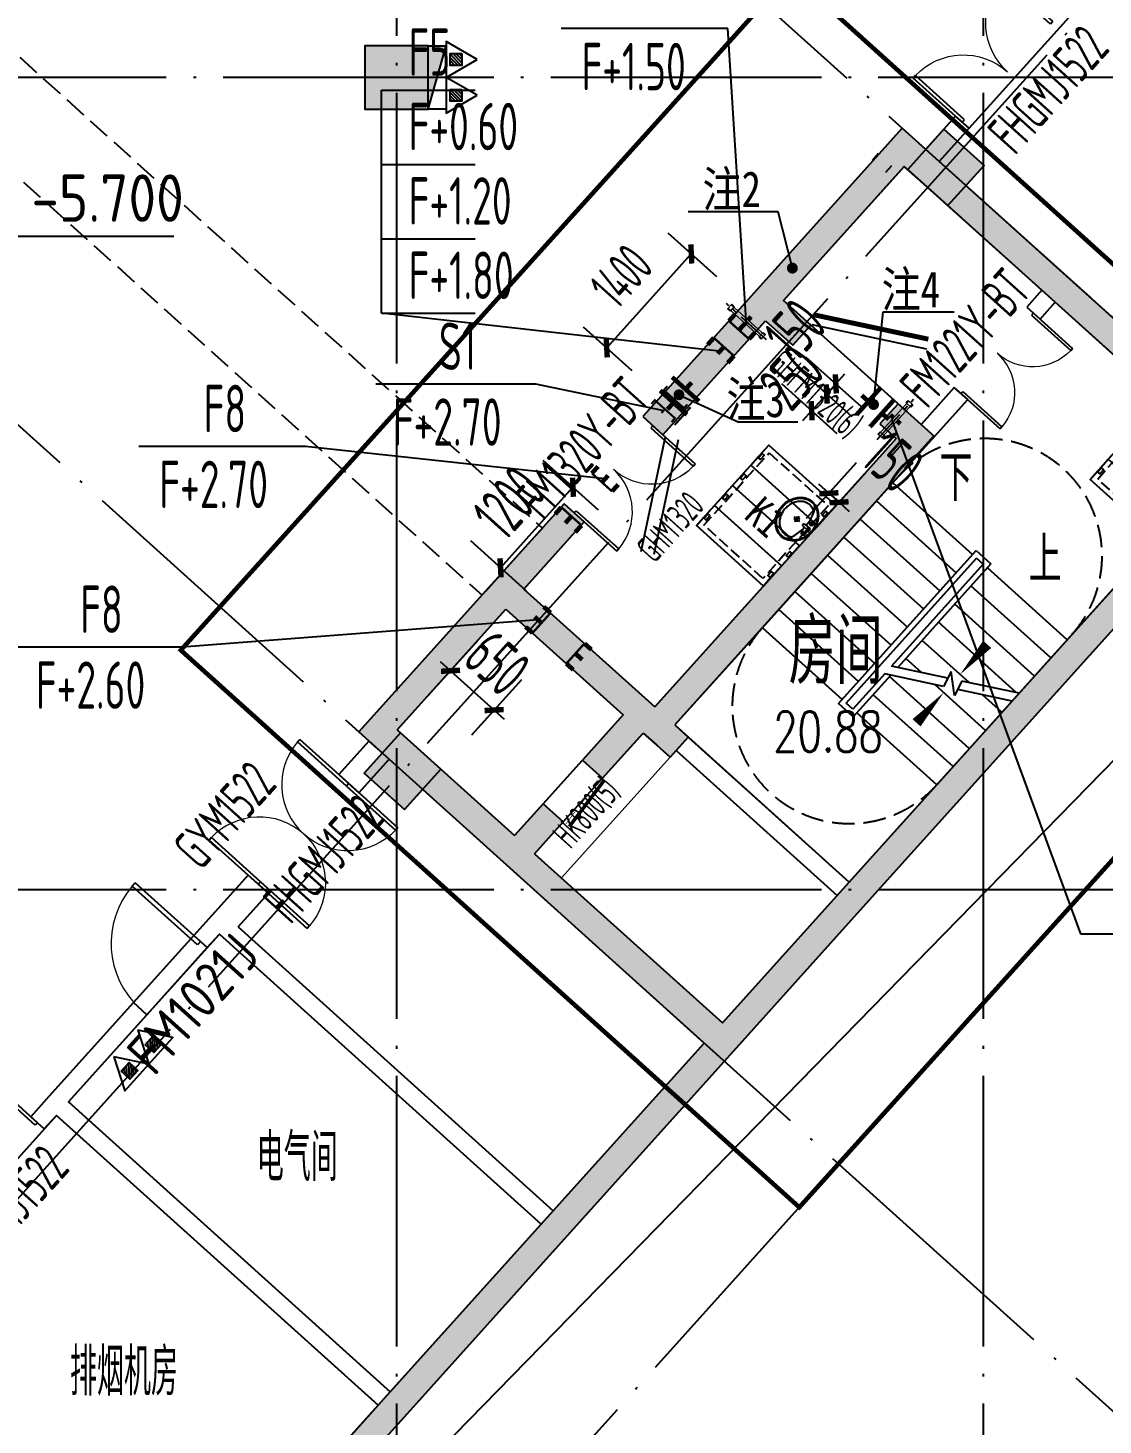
# Model space of a CAD drawing. Extents: x -473190 to 2138458, y -81875 to 2633646.
# Drawn here: x 1062772 to 1074687, y 30014 to 45490 of the extents above; entities that cross this region are included whole.
import ezdxf

# ---------------------------------------------------------------- set-up
doc = ezdxf.new("R2010")
doc.units = 0
doc.header["$LTSCALE"] = 1000
for name, pattern in [('__DASH', [0.35, 0.25, -0.1]), ('CENTER2', [1.125, 0.75, -0.125, 0.125, -0.125]), ('CONTINOUS', [0]), ('DASH', [0.35, 0.25, -0.1]), ('DOTE', [2.42, 2, -0.2, 0.02, -0.2])]:
    doc.linetypes.add(name, pattern=pattern)
for name, color, linetype in [('A-COLUMN', 2, 'Continuous'), ('A-DIM_SYMB', 3, 'Continuous'), ('A-PUB_TEXT', 7, 'Continuous'), ('A-ROOM_NAME', 23, 'Continuous'), ('A-STAIR', 3, 'Continuous'), ('A-WALL', 2, 'Continuous'), ('AXIS', 3, 'Continuous'), ('CASING', 1, 'Continuous'), ('CASING-TEXT', 1, 'CONTINOUS'), ('DIM_ELEV', 3, 'Continuous'), ('DOOR_FIRE', 4, 'Continuous'), ('DOOR_FIRE_TEXT', 7, 'Continuous'), ('DOTE', 1, 'DOTE'), ('HOLE-TEXT-T', 3, 'Continuous'), ('LVTRY', 6, 'Continuous'), ('PUB_HATCH', 8, 'Continuous'), ('PUB_TEXT', 7, 'Continuous'), ('RF-JSK', 9, 'Continuous'), ('RF-KBGQ', 15, 'Continuous'), ('RF-M', 4, 'Continuous'), ('RF-MBH', 11, 'Continuous'), ('RF-QT', 30, 'Continuous'), ('SPACE', 7, 'Continuous'), ('STAIR', 2, 'Continuous'), ('TEL_LEAD', 3, 'Continuous'), ('TEL_TEXT', 7, 'Continuous'), ('TH_TEXT', 7, 'Continuous'), ('W-EQUIP_消火栓', 7, 'Continuous'), ('W-EQUIP_灭火器', 7, 'Continuous'), ('人防电气套管', 6, 'Continuous'), ('人防通风设备', 240, 'Continuous'), ('图层1', 7, 'Continuous'), ('水套管', 1, 'Continuous'), ('索引线', 252, 'Continuous'), ('设备轴线', 8, 'Continuous')]:
    doc.layers.add(name, color=color, linetype=linetype)
for name, color, linetype, lineweight in [('RF-WZ', 110, 'Continuous', 0), ('人防风管', 20, 'Continuous', 13), ('预留穿墙', 1, 'CONTINOUS', 13)]:
    doc.layers.add(name, color=color, linetype=linetype, lineweight=lineweight)
doc.styles.add('8B2_02', font='tssdeng.shx', dxfattribs={"width": 0.6, "bigfont": 'TSSDCHN.shx'})
doc.styles.add('_TCH_DIM', font='SIMPLEX', dxfattribs={"bigfont": 'GBCBIG'})
doc.styles.add('_TCH_DIM_T3', font='tssdeng.shx', dxfattribs={"width": 0.564706, "bigfont": '@@@tssdchn.shx'})
doc.styles.add('_TCH_SPACE', font='SIMPLEX', dxfattribs={"height": 5, "bigfont": 'GBCBIG'})
doc.styles.add('_TCH_WINDOW', font='tssdeng.shx', dxfattribs={"width": 0.8, "height": 3.5, "bigfont": 'tssdchn.shx'})
doc.styles.get("Standard").update_dxf_attribs({"font": 'gbenor.shx', "bigfont": 'gbcbig.shx'})
doc.styles.add('TYDG_01', font='', dxfattribs={"width": 0.8})
doc.styles.add('TYDG_02', font='TSSDENG', dxfattribs={"width": 0.8, "bigfont": 'TSSDCHN'})
doc.styles.add('宋体', font='', dxfattribs={"width": 0.8})
doc.styles.get('TYDG_01').set_extended_font_data('SimSun')
doc.styles.get('宋体').set_extended_font_data('SimSun')
doc.dimstyles.new('_TCH_ARCH&&150', dxfattribs={"dimtxt": 525, "dimasz": 150, "dimexe": 375, "dimexo": 450, "dimgap": 150, "dimtad": 1, "dimdec": 0, "dimzin": 0, "dimdsep": 46, "dimtxsty": '_TCH_DIM_T3', "dimblk": 'ARCHTICK', "dimcen": 0.09, "dimclrt": 7, "dimazin": 2, "dimtfac": 1, "dimtdec": 0, "dimtix": 1, "dimtmove": 2, "dimatfit": 3, "dimfxl": 0, "dimtolj": 1, "dimtzin": 0, "dimarcsym": 0})
doc.dimstyles.new('_TWT_ARCH&&150', dxfattribs={"dimtxt": 446.25, "dimasz": 150, "dimexe": 375, "dimexo": 450, "dimgap": 189.375, "dimtad": 1, "dimdec": 0, "dimzin": 0, "dimdsep": 46, "dimtxsty": '_TCH_DIM_T3', "dimblk": 'ARCHTICK', "dimcen": 0.09, "dimclrt": 7, "dimazin": 2, "dimtfac": 1, "dimtdec": 0, "dimtix": 1, "dimtmove": 2, "dimatfit": 3, "dimfxl": 0, "dimtolj": 1, "dimtzin": 0, "dimarcsym": 0})

# ---------------------------------------------------------------- blocks, each defined once
blk = doc.blocks.new('$DorLib2D$00000002')
for p, q in [((-0.5, 0), (-0.5, 0.4875)), ((-0.475, 0.4875), (-0.5, 0.4875)), ((-0.475, 0), (-0.475, 0.4875)), ((0.475, 0), (0.475, 0.4875)), ((0.475, 0.4875), (0.5, 0.4875)), ((0.5, 0), (0.5, 0.4875)), ((-0.5, 0), (-0.475, 0)), ((0.5, 0), (0.475, 0))]:
    blk.add_line(p, q)
at = {"lineweight": 13}
for centre, start, end in [((-0.4875, 0), 0, 88.53072), ((0.4875, 0), 91.46928, 180)]:
    blk.add_arc(centre, 0.4875, start, end, dxfattribs=at)
blk = doc.blocks.new('A$C31617C59')
at = {"layer": 'DOOR_FIRE'}
ref = blk.add_blockref('$DorLib2D$00000002', (-435, -483), dxfattribs=dict(at, xscale=-1300, yscale=-1300, zscale=100, rotation=47.99999999999827))
ref.add_attrib('A', 'FM1320Y-BT', (-1211, -1063), dxfattribs={"layer": 'DOOR_FIRE_TEXT', "height": 446.2, "rotation": 48, "style": '_TCH_WINDOW', "width": 0.564706})
blk = doc.blocks.new('$TwtSys$00000434')
for p, q in [((-0.5, 0.5), (-0.5, -0.5)), ((-0.5, -0.5), (0.5, 0.5)), ((0.5, 0.5), (-0.5, 0.5)), ((0.5, -0.5), (0.5, 0.5)), ((-0.5, -0.5), (0.5, -0.5))]:
    blk.add_line(p, q)
blk.add_solid([(0.5, -0.5), (0.5, 0.5), (-0.5, -0.5)])
blk = doc.blocks.new('$TwtSys$00000546')
h = blk.add_hatch()
h.set_pattern_fill('ANSI31', color=256, scale=200, style=0)
h.set_pattern_definition([(45, (-38543.802, -6670.83), (-17.67767, 17.67767), [])])
h.paths.add_polyline_path([(-65, 174), (65, 174), (65, 44), (-65, 44)])
for points in [[(0, 344), (-198, 0), (198, 0)], [(-65, 174), (65, 174), (65, 44), (-65, 44)]]:
    blk.add_lwpolyline(points, close=True)
blk = doc.blocks.new('RFJSK1')
at = {"layer": 'RF-JSK'}
for p, q in [((220418, 104411), (220418, 104351)), ((221398, 104411), (221398, 104351)), ((220418, 104111), (220418, 104051)), ((221398, 104111), (221398, 104051)), ((220418, 103811), (220418, 103751)), ((221398, 103811), (221398, 103751)), ((220418, 103511), (220418, 103451)), ((221398, 103511), (221398, 103451))]:
    blk.add_line(p, q, dxfattribs=at)
for points in [[(220408, 104531), (221408, 104531), (221408, 103331), (220408, 103331), (220408, 104531)], [(220408, 104411), (220408, 104531), (221408, 104531), (221408, 104411)], [(220408, 104411), (220448, 104411), (220448, 104351), (220408, 104351)], [(221408, 104351), (221408, 104231), (220408, 104231), (220408, 104351)], [(221408, 104411), (221368, 104411), (221368, 104351), (221408, 104351)], [(220408, 104111), (220408, 104231), (221408, 104231), (221408, 104111)], [(220408, 104111), (220448, 104111), (220448, 104051), (220408, 104051)], [(221408, 104051), (221408, 103931), (220408, 103931), (220408, 104051)], [(221408, 104111), (221368, 104111), (221368, 104051), (221408, 104051)], [(220408, 103811), (220408, 103931), (221408, 103931), (221408, 103811)], [(220408, 103811), (220448, 103811), (220448, 103751), (220408, 103751)], [(221408, 103751), (221408, 103631), (220408, 103631), (220408, 103751)], [(221408, 103811), (221368, 103811), (221368, 103751), (221408, 103751)], [(220408, 103511), (220408, 103631), (221408, 103631), (221408, 103511)], [(220408, 103511), (220448, 103511), (220448, 103451), (220408, 103451)], [(221408, 103451), (221408, 103331), (220408, 103331), (220408, 103451)], [(221408, 103511), (221368, 103511), (221368, 103451), (221408, 103451)]]:
    blk.add_lwpolyline(points, dxfattribs=at)
at = {"layer": 'RF-JSK', "linetype": '__DASH', "ltscale": 0.5}
blk.add_lwpolyline([(220468, 104471), (221348, 104471), (221348, 103391), (220468, 103391)], close=True, dxfattribs=at)
at = {"layer": 'RF-JSK', "color": 110, "style": 'TYDG_01', "width": 0.8}
blk.add_text('K1', height=339.9, dxfattribs=at).set_placement((220727, 103744))
blk = doc.blocks.new('$DorLib2D$00000001')
for p, q in [((0.45, 0.975), (0.5, 0.975)), ((0.45, 0), (0.45, 0.975)), ((0.5, 0), (0.5, 0.975)), ((0.5, 0), (0.45, 0))]:
    blk.add_line(p, q)
at = {"lineweight": 13}
blk.add_arc((0.475, 0), 0.975, 91.4693, 180, dxfattribs=at)
blk = doc.blocks.new('$DorLib2D$00000180')
at = {"color": 0}
for p, q in [((-0.557, 0.242), (0.309, 0.742)), ((-0.5, 0.143), (0.366, 0.643))]:
    blk.add_line(p, q, dxfattribs=at)
blk = doc.blocks.new('$DorLib2D$00000192')
at = {"color": 0}
blk.add_line((-0.5, 0.125), (0.366, 0.625), dxfattribs=at)
at = {"color": 0, "const_width": 0.0417}
blk.add_lwpolyline([(-0.542, 0.197), (0.324, 0.697)], dxfattribs=at)
blk = doc.blocks.new('$DorLib2D$00000249')
at = {"color": 0}
for points, const_width in [([(-0.504, 0.274), (0.492, 0.361)], 0.06), ([(-0.156, 0.23), (0.13, 0.255)], 0.01), ([(0.207, 0.262), (0.496, 0.287)], 0.01), ([(-0.5, 0.2), (-0.254, 0.221)], 0.01)]:
    blk.add_lwpolyline(points, dxfattribs=dict(at, const_width=const_width))
blk = doc.blocks.new('afasgasg')
at = {"layer": 'PUB_HATCH'}
for points in [[(488096.7, -771607.6), (488319.7, -771808.4), (488376, -771745.8), (488353.8, -771322.1)], [(488524.7, -771879.6), (488725.4, -771656.7), (488353.8, -771322.1), (488376, -771745.8)], [(488029.8, -771681.9), (488252.8, -771882.7), (488319.7, -771808.4), (488096.7, -771607.6)], [(486852, -773288.9), (487037.9, -773231.9), (488252.8, -771882.7), (488029.8, -771681.9), (486681.1, -773179.8)], [(490048.1, -773251.3), (490248.9, -773028.4), (488725.4, -771656.7), (488524.7, -771879.6)], [(492143.8, -774958.9), (492181, -774768.1), (490248.9, -773028.4), (490048.1, -773251.3), (491980.3, -774991.1)], [(486681.1, -773179.8), (485476.6, -774517.6), (485699.5, -774718.3), (486837.1, -773454.9), (486852, -773288.9)], [(486837.1, -773454.9), (487140.1, -773727.7), (487340.8, -773504.7), (487037.9, -773231.9), (486852, -773288.9)], [(488487, -774536.8), (488306.9, -774374.6), (488106.2, -774597.5), (488286.3, -774759.7), (488449.8, -774727.5)], [(488709.9, -774737.6), (488486.9, -774536.9), (488487, -774536.8), (488449.8, -774727.5), (488576.1, -774886.1)], [(488449.8, -774727.5), (488286.3, -774759.7), (488162.9, -774896.7), (488385.8, -775097.5), (488576.1, -774886.1)], [(488385.8, -775097.5), (488162.9, -774896.7), (485609.7, -777732.4), (485663.1, -777942), (485832.6, -777933.1)], [(487764.8, -779672.9), (487987.7, -779873.6), (492270.2, -775117.5), (492143.8, -774958.9), (491980.3, -774991.1)], [(484160.5, -776427.6), (484829.7, -775684.4), (484606.7, -775483.7), (483837.2, -776338.3), (483985.8, -776472.1)], [(482331.7, -778010.4), (482755.3, -777988.2), (483959.8, -776650.5), (483985.8, -776472.1), (483837.2, -776338.3)], [(483985.8, -776472.1), (483959.8, -776650.5), (485260.3, -777821.5), (485429.8, -777812.6), (485572.5, -777698.9), (484160.5, -776427.6)], [(485260.3, -777821.5), (484808.6, -778323.1), (485031.6, -778523.9), (485483.2, -778022.2), (485429.8, -777812.6)], [(485429.8, -777812.6), (485483.2, -778022.2), (485631.9, -778156.1), (485663.1, -777942), (485609.7, -777732.4), (485572.5, -777698.9)], [(485663.1, -777942), (485631.9, -778156.1), (485780.5, -778289.9), (485981.2, -778067), (485832.6, -777933.1)], [(482755.3, -777988.2), (482331.7, -778010.4), (483966.6, -779482.5), (484127.2, -779304.1), (484055.8, -779159.2)], [(484278.8, -779359.9), (484596.6, -779006.9), (484373.7, -778806.2), (484055.8, -779159.2), (484127.2, -779304.1)], [(484127.2, -779304.1), (483966.6, -779482.5), (486158.9, -781456.4), (486333.5, -781411.9), (486359.6, -781233.5), (484278.8, -779359.9)], [(486333.5, -781411.9), (486482.2, -781545.7), (487987.7, -779873.6), (487764.8, -779672.9), (486359.6, -781233.5)], [(484419.1, -783388.6), (484642.1, -783589.3), (486482.2, -781545.7), (486333.5, -781411.9), (486158.9, -781456.4)], [(482612.5, -785395.1), (482835.4, -785595.8), (484642.1, -783589.3), (484419.1, -783388.6)], [(480270.5, -787996.1), (480493.5, -788196.8), (482835.4, -785595.8), (482612.5, -785395.1)]]:
    blk.add_hatch(color=256, dxfattribs=at).paths.add_polyline_path(points)
at = {"color": 2}
for points in [[(488762.6, -771690.1), (491037.6, -769163.4), (494456.1, -772241.4), (492181, -774768.1), (488762.6, -771690.1)], [(485832.6, -777933.1), (487764.8, -779672.9), (491980.3, -774991.1), (490048.1, -773251.3), (488376, -771745.8), (487037.9, -773231.9), (488710, -774737.5), (485832.6, -777933.1)], [(479112.3, -782108.9), (480785.1, -780251.1), (484352.2, -783462.9), (482679.4, -785320.8), (479112.3, -782108.9)], [(480337.4, -787921.8), (482545.6, -785469.4), (478978.5, -782257.6), (476770.3, -784709.9), (480337.4, -787921.8)]]:
    blk.add_lwpolyline(points, dxfattribs=at)
at = {"layer": 'A-DIM_SYMB'}
for points in [[(488803, -775568.3, 0, 0, 0), (486782.2, -777812.6, 0, 0, 0), (487785.4, -778715.9, 0, 0, 0), (488812.5, -777575.2, 0, 120, 0), (488511.4, -777909.6, 0, 0, 0)], [(489806.2, -776471.6, 0, 0, 0), (488993.2, -777374.5, 0, 120, 0), (489294.3, -777040.1, 0, 0, 0)]]:
    blk.add_lwpolyline(points, format="xyseb", dxfattribs=at)
at = {"layer": 'A-STAIR'}
for p, q in [((486802.8, -776855.6), (488248.2, -775250.4)), ((488248.2, -775250.4), (489132.5, -776046.6)), ((488067.5, -775451), (488951.8, -776247.3)), ((487886.8, -775651.7), (488771.2, -776447.9)), ((487706.2, -775852.3), (488590.5, -776648.6)), ((487525.5, -776053), (488409.8, -776849.2)), ((487647, -777696.4), (489172.6, -776002)), ((487731.8, -777692), (489177.1, -776086.8)), ((487731.8, -777692), (489177.1, -776086.8)), ((489172.6, -776002), (489336.1, -776149.3)), ((489177.1, -776086.8), (489251.4, -776153.7)), ((489251.4, -776153.7), (489177.1, -776086.8)), ((487344.8, -776253.6), (488229.2, -777049.9)), ((489251.4, -776153.7), (488235.6, -777281.9)), ((489251.4, -776153.7), (488235.6, -777281.9)), ((489336.1, -776149.3), (488303.4, -777296.3)), ((490180.3, -776990.1), (489296, -776193.8)), ((489999.7, -777190.8), (489115.3, -776394.5)), ((487164.2, -776454.3), (488048.5, -777250.5)), ((486983.5, -776654.9), (487867.8, -777451.2)), ((489819, -777391.4), (488934.7, -776595.1)), ((486802.8, -776855.6), (485832.6, -777933.1)), ((486802.8, -776855.6), (487687.2, -777651.8)), ((487687.2, -777651.8), (486802.8, -776855.6)), ((489620.9, -777576.3), (488754, -776795.8)), ((489092.7, -777464), (488573.3, -776996.4)), ((490180.3, -776990.1), (489647.4, -777582)), ((488564.5, -777351.8), (488392.7, -777197.1)), ((488858, -777414.2), (488235.6, -777281.9)), ((488895.8, -777340), (488811, -777506.4)), ((488933.2, -777606.4), (488895.8, -777340)), ((488158.3, -777367.7), (487806.1, -777758.9)), ((488158.3, -777367.7), (487806.1, -777758.9)), ((488226.1, -777382.1), (487810.5, -777843.6)), ((488811, -777506.4), (488158.3, -777367.7)), ((489096.3, -778194), (488212, -777397.7)), ((489277, -777993.4), (488713.1, -777485.6)), ((489014.2, -777447.4), (488933.2, -777606.4)), ((489647.4, -777582), (489014.2, -777447.4)), ((488915.7, -778394.7), (488031.3, -777598.4)), ((489570.2, -777667.8), (488735, -778595.3)), ((489570.2, -777667.8), (488967.2, -777539.6)), ((489457.7, -777792.7), (489241.3, -777597.9)), ((487810.5, -777843.6), (487647, -777696.4)), ((487806.1, -777758.9), (487731.8, -777692)), ((487806.1, -777758.9), (487731.8, -777692)), ((488735, -778595.3), (487850.7, -777799)), ((488735, -778595.3), (487850.7, -777799)), ((485832.6, -777933.1), (487764.8, -779672.9)), ((487764.8, -779672.9), (488735, -778595.3))]:
    blk.add_line(p, q, dxfattribs=at)
at = {"layer": 'A-WALL'}
for p, q in [((488944.3, -771189.3), (488613.9, -771556.3)), ((488762.6, -771690.1), (489093, -771323.2)), ((489093, -771323.2), (488944.3, -771189.3)), ((488022.4, -771675.3), (488089.4, -771601)), ((488171.1, -771809.1), (488238, -771734.8)), ((489899.5, -773117.5), (489732.2, -773303.3)), ((489732.2, -773303.3), (489880.8, -773437.1)), ((489880.8, -773437.1), (490048.1, -773251.3)), ((488929.3, -774195), (488561.2, -774603.8)), ((489077.9, -774328.9), (488929.3, -774195)), ((488709.9, -774737.6), (489077.9, -774328.9)), ((488553.8, -774597.1), (488553.9, -774597)), ((488702.5, -774731), (488568.7, -774879.5)), ((488353.2, -774820), (488229.8, -774957)), ((488568.7, -774879.5), (488378.5, -775090.8)), ((482443.1, -778110.8), (482108.6, -778482.3)), ((482666.1, -778311.5), (482443.1, -778110.8)), ((485981.2, -778067), (485847.4, -778215.6)), ((485981.2, -778067), (487764.8, -779672.9)), ((485847.4, -778215.6), (487630.9, -779821.5)), ((482331.5, -778683.1), (482666.1, -778311.5)), ((482108.6, -778482.3), (482331.5, -778683.1)), ((481104.9, -779597), (480703.4, -780042.9)), ((481327.8, -779797.8), (481104.9, -779597)), ((480993.3, -780169.4), (481327.8, -779797.8)), ((480703.4, -780042.9), (480502.7, -780265.9)), ((480502.7, -780265.9), (480651.3, -780399.7)), ((480651.3, -780399.7), (480785.1, -780251.1)), ((480785.1, -780251.1), (484352.2, -783462.9)), ((480993.3, -780169.4), (484486, -783314.3)), ((479833.5, -781009), (478896.7, -782049.4)), ((479982.2, -781142.8), (479833.5, -781009)), ((479112.3, -782108.9), (479982.2, -781142.8)), ((478896.7, -782049.4), (478696, -782272.4)), ((479112.3, -782108.9), (482679.4, -785320.8)), ((478696, -782272.4), (478844.6, -782406.2)), ((478844.6, -782406.2), (478978.5, -782257.6)), ((478978.5, -782257.6), (482545.6, -785469.4))]:
    blk.add_line(p, q, dxfattribs=at)
at = {"layer": 'RF-M', "lineweight": 15}
blk.add_line((484575.8, -779627.3), (485847.2, -778215.4), dxfattribs=at)
at = {"layer": 'RF-M'}
for p, q in [((484373.7, -778806.2), (484808.6, -778323.1)), ((484596.6, -779006.9), (485031.6, -778523.9)), ((479833.5, -781009), (480502.7, -780265.9)), ((479982.2, -781142.8), (480651.3, -780399.7))]:
    blk.add_line(p, q, dxfattribs=at)
at = {"layer": 'RF-QT'}
for p, q in [((488096.7, -771607.6), (488353.8, -771322.1)), ((488725.4, -771656.7), (488353.8, -771322.1)), ((488029.8, -771681.9), (488096.7, -771607.6)), ((486681.1, -773179.8), (488029.8, -771681.9)), ((488319.7, -771808.4), (488376, -771745.8)), ((488524.7, -771879.6), (488376, -771745.8)), ((490248.9, -773028.4), (488725.4, -771656.7)), ((487037.9, -773231.9), (488252.8, -771882.7)), ((488252.8, -771882.7), (488319.7, -771808.4)), ((490048.1, -773251.3), (488524.7, -771879.6)), ((492181, -774768.1), (490248.9, -773028.4)), ((486681.1, -773179.8), (485476.6, -774517.6)), ((487340.8, -773504.7), (487037.9, -773231.9)), ((491980.3, -774991.1), (490048.1, -773251.3)), ((485699.5, -774718.3), (486837.1, -773454.9)), ((486837.1, -773454.9), (487140.1, -773727.7)), ((487140.1, -773727.7), (487340.8, -773504.7)), ((488306.9, -774374.6), (488106.2, -774597.5)), ((488487, -774536.8), (488306.9, -774374.6)), ((485476.6, -774517.6), (485699.5, -774718.3)), ((488486.9, -774536.9), (488487, -774536.8)), ((488106.2, -774597.5), (488286.3, -774759.7)), ((488286.3, -774759.7), (488162.9, -774896.7)), ((488576.1, -774886.1), (488385.8, -775097.5)), ((488709.9, -774737.6), (488576.1, -774886.1)), ((488162.9, -774896.7), (485609.7, -777732.4)), ((487764.8, -779672.9), (491980.3, -774991.1)), ((488385.8, -775097.5), (485832.6, -777933.1)), ((487987.7, -779873.6), (492270.2, -775117.5)), ((484606.7, -775483.7), (483837.2, -776338.3)), ((484829.7, -775684.4), (484606.7, -775483.7)), ((484160.5, -776427.6), (484829.7, -775684.4)), ((482331.7, -778010.4), (483837.2, -776338.3)), ((484160.5, -776427.6), (485572.5, -777698.9)), ((482755.3, -777988.2), (483959.8, -776650.5)), ((483959.8, -776650.5), (485260.3, -777821.5)), ((485260.3, -777821.5), (484808.6, -778323.1)), ((485572.5, -777698.9), (485609.7, -777732.4)), ((485832.6, -777933.1), (485981.2, -778067)), ((482331.7, -778010.4), (483966.6, -779482.5)), ((482755.3, -777988.2), (484055.8, -779159.2)), ((485031.6, -778523.9), (485483.2, -778022.2)), ((485483.2, -778022.2), (485631.9, -778156.1)), ((485981.2, -778067), (485780.5, -778289.9)), ((485631.9, -778156.1), (485780.5, -778289.9)), ((484808.6, -778323.1), (485031.6, -778523.9)), ((484373.7, -778806.2), (484055.8, -779159.2)), ((484596.6, -779006.9), (484373.7, -778806.2)), ((484278.8, -779359.9), (484596.6, -779006.9)), ((484278.8, -779359.9), (486359.6, -781233.5)), ((483966.6, -779482.5), (486158.9, -781456.4)), ((486359.6, -781233.5), (487764.8, -779672.9)), ((486482.2, -781545.7), (487987.7, -779873.6)), ((484419.1, -783388.6), (486158.9, -781456.4)), ((484642.1, -783589.3), (486482.2, -781545.7)), ((482612.5, -785395.1), (484419.1, -783388.6)), ((482835.4, -785595.8), (484642.1, -783589.3)), ((480270.5, -787996.1), (482612.5, -785395.1)), ((480493.5, -788196.8), (482835.4, -785595.8))]:
    blk.add_line(p, q, dxfattribs=at)
at = {"layer": 'STAIR', "color": 9, "linetype": 'DASH'}
blk.add_arc((489267.8, -776060.8), 1300, 318, 138, dxfattribs=at)
blk.add_blockref('A$C31617C59', (485588, -774618))
at = {"layer": 'DOOR_FIRE'}
ref = blk.add_blockref('$DorLib2D$00000002', (489520.5, -770698.9), dxfattribs=dict(at, xscale=-1500, yscale=1500, zscale=200, rotation=47.99999999999802))
ref.add_attrib('A', 'FHGMJ1522', (489604.4, -771633.9), dxfattribs={"layer": 'DOOR_FIRE_TEXT', "height": 446.25, "rotation": 48, "style": '_TCH_WINDOW', "width": 0.564706})
ref = blk.add_blockref('$DorLib2D$00000002', (489405, -773816.1), dxfattribs=dict(at, xscale=-1200, yscale=1200, zscale=200, rotation=228.0000000000023))
ref.add_attrib('A', 'FM1221Y-BT', (488630.3, -774442.3), dxfattribs={"layer": 'DOOR_FIRE_TEXT', "height": 446.25, "rotation": 48, "style": '_TCH_WINDOW', "width": 0.564706})
ref = blk.add_blockref('$DorLib2D$00000002', (481718.2, -779140.1), dxfattribs=dict(at, xscale=1500, yscale=1500, zscale=300, rotation=47.99999999999109))
ref.add_attrib('A', 'FHGMJ1522', (481576.6, -780153.8), dxfattribs={"layer": 'DOOR_FIRE_TEXT', "height": 446.25, "rotation": 48, "style": '_TCH_WINDOW', "width": 0.564706})
ref = blk.add_blockref('$DorLib2D$00000002', (481718.2, -779140.1), dxfattribs=dict(at, xscale=1500, yscale=-1500, zscale=100, rotation=47.9999999999949))
ref.add_attrib('A', 'GYM1522', (480582.7, -779555.8), dxfattribs={"layer": 'DOOR_FIRE_TEXT', "height": 446.25, "rotation": 48, "style": '_TCH_WINDOW', "width": 0.564706})
ref = blk.add_blockref('$DorLib2D$00000002', (478268.5, -782896.6), dxfattribs=dict(at, xscale=-1500, yscale=1500, zscale=200, rotation=47.99999999998511))
ref.add_attrib('A', 'FHGMJ1522', (478079.1, -784038.2), dxfattribs={"layer": 'DOOR_FIRE_TEXT', "height": 446.25, "rotation": 48, "style": '_TCH_WINDOW', "width": 0.564706})
at = {"layer": 'RF-JSK', "linetype": 'ByBlock', "rotation": 318.000000000079}
for p in [(257497.3, -704521.5), (253134, -705033.4)]:
    blk.add_blockref('RFJSK1', p, dxfattribs=at)
at = {"layer": 'RF-M'}
ref = blk.add_blockref('$DorLib2D$00000192', (487723.5, -774051.1), dxfattribs=dict(at, xscale=-1300, yscale=-1300, zscale=300, rotation=138))
ref.add_attrib('A', 'GHFM1320(6)', (486848.8, -773974.9), dxfattribs={"layer": 'RF-MBH', "height": 297.5, "rotation": 318, "style": '_TCH_WINDOW', "width": 0.564706})
ref = blk.add_blockref('$DorLib2D$00000180', (485153.1, -775101), dxfattribs=dict(at, xscale=-1300, yscale=-1300, zscale=300, rotation=47.99999999999666))
ref.add_attrib('A', 'GHM1320', (485610.2, -776149.8), dxfattribs={"layer": 'RF-MBH', "height": 297.5, "rotation": 48, "style": '_TCH_WINDOW', "width": 0.564706})
at = {"layer": 'RF-M', "lineweight": 15}
ref = blk.add_blockref('$DorLib2D$00000249', (484702.6, -778665), dxfattribs=dict(at, xscale=-650, yscale=-650, zscale=300, rotation=47.99999999999534))
ref.add_attrib('A', 'HK800(5)', (484678.8, -779317.4), dxfattribs={"layer": 'RF-MBH', "lineweight": 15, "height": 297.5, "rotation": 48, "style": '_TCH_WINDOW', "width": 0.564706})
at = {"layer": 'RF-M'}
ref = blk.add_blockref('$DorLib2D$00000001', (480242.4, -780704.4), dxfattribs=dict(at, xscale=1000, yscale=1000, zscale=200, rotation=47.99999999998442))
ref.add_attrib('A', 'FM1021J', (480062, -781838.8), dxfattribs={"layer": 'RF-MBH', "height": 450, "rotation": 48})
at = {"layer": 'A-PUB_TEXT', "style": '_TCH_DIM'}
for s, p in [('下', (488765.9, -775451.2)), ('上', (489755.2, -776354.5))]:
    blk.add_text(s, height=506.4, dxfattribs=at).set_placement(p)
at = {"layer": 'SPACE', "color": 2, "style": '_TCH_SPACE'}
blk.add_text('房间', height=723.4, dxfattribs=at).set_placement((487093.8, -777480.8))
at = {"layer": 'SPACE', "color": 2, "style": '_TCH_SPACE', "width": 0.705882}
blk.add_text('20.88', height=446.25, dxfattribs=at).set_placement((486922.6, -778229))
blk = doc.blocks.new('zsgc')
at = {"layer": 'RF-KBGQ', "color": 15, "linetype": 'DASH'}
for p, q in [((-206492.1, -197432.5), (-201277.5, -191641.2)), ((-201277.5, -191641.2), (-200534.4, -192310.3)), ((-206046.8, -198432.5), (-200534.4, -192310.3))]:
    blk.add_line(p, q, dxfattribs=at)
blk = doc.blocks.new('TG11')
at = {"layer": '人防电气套管', "const_width": 50}
for points in [[(150, 200), (150, 100)], [(350, 100), (-50, 100)], [(350, -100), (-50, -100)], [(150, -100), (150, -200)]]:
    blk.add_lwpolyline(points, dxfattribs=at)
at = {"layer": '人防电气套管'}
blk.add_circle((150, 0), 0.00936, dxfattribs=at)
blk = doc.blocks.new('A$C1A97502D')
at = {"layer": 'TEL_LEAD'}
for p, q in [((-50371, -121488), (-51366, -121488)), ((-50213, -122112), (-50371, -121488)), ((-49313, -123623), (-49205, -122597)), ((-49205, -122597), (-48419, -122597)), ((-51470, -123516), (-50815, -123816)), ((-50815, -123816), (-50152, -123816))]:
    blk.add_line(p, q, dxfattribs=at)
at = {"layer": 'TEL_LEAD', "const_width": 60}
for points in [[(-50206, -122142, 1), (-50220, -122083, 1)], [(-51497, -123503, 1), (-51443, -123528, 1)], [(-49316, -123653, 1), (-49310, -123593, 1)]]:
    blk.add_lwpolyline(points, format="xyb", close=True, dxfattribs=at)
at = {"layer": '人防电气套管'}
for p, rotation in [((-51575, -123428), 317.9999999999876), ((-49195, -123543), 228.3220555735492)]:
    blk.add_blockref('TG11', p, dxfattribs=dict(at, rotation=rotation))
at = {"layer": 'TEL_TEXT', "style": '宋体', "width": 0.8}
for s, p in [('注2', (-51209, -121436)), ('注4', (-49224, -122545)), ('注3', (-50943, -123763))]:
    blk.add_text(s, height=396.5, dxfattribs=at).set_placement(p)
blk = doc.blocks.new('_ArchTick')
at = {"color": 0, "linetype": 'ByBlock', "const_width": 0.4}
blk.add_lwpolyline([(-0.5, -0.5), (0.5, 0.5)], dxfattribs=at)
blk = doc.blocks.new('*D5865')
at = {"layer": 'Defpoints', "color": 0, "transparency": 16777216}
for p in [(-50328, -116119), (-49733, -116654), (-51264, -117159)]:
    blk.add_point(p, dxfattribs=at)
at = {"layer": '水套管', "color": 0, "lineweight": -2, "transparency": 16777216}
for p, q in [((-49994, -116420), (-49455, -116905)), ((-50670, -117694), (-49733, -116654)), ((-50930, -117460), (-50391, -117945))]:
    blk.add_line(p, q, dxfattribs=at)
at = {"layer": '水套管', "color": 0, "lineweight": -2, "transparency": 16777216, "xscale": 150, "yscale": 150, "zscale": 150}
for p, rotation in [((-49733, -116654), 47.99983184420691), ((-50670, -117694), 227.9998318442069)]:
    blk.add_blockref('_ArchTick', p, dxfattribs=dict(at, rotation=rotation))
at = {"layer": '水套管', "color": 7, "transparency": 16777216, "insert": (-50508, -116898), "char_height": 446.2, "attachment_point": 5, "rotation": 47.9998, "style": '_TCH_DIM_T3'}
blk.add_mtext('\\A1;1400', dxfattribs=at)
blk = doc.blocks.new('$VALVE$00000549')
at = {"const_width": 30}
for points in [[(-290, -176), (-290, 176)], [(40, 101), (-210, 101), (-210, 176)], [(40, 101), (40, 176)], [(40, 101), (290, 101), (290, 176)], [(-210, -174), (-210, -99), (40, -99)], [(40, -174), (40, -99)], [(290, -174), (290, -99), (40, -99)]]:
    blk.add_lwpolyline(points, dxfattribs=at)
blk = doc.blocks.new('套管')
at = {"layer": 'CASING'}
for points, const_width in [([(1254603, -142324), (1254603, -142222)], 50), ([(1254753, -142324), (1254753, -142222)], 50), ([(1254903, -142324), (1254903, -142222)], 50), ([(1254903, -142324), (1254603, -142324)], 25)]:
    blk.add_lwpolyline(points, dxfattribs=dict(at, const_width=const_width))
blk = doc.blocks.new('A$C288438C9')
at = {"layer": '人防通风设备', "const_width": 50}
for points in [[(50, 300), (0, 300)], [(100, 300), (150, 300)]]:
    blk.add_lwpolyline(points, dxfattribs=at)
at = {"layer": '人防风管'}
for p, q in [((50, 50), (50, 550)), ((100, 50), (100, 550))]:
    blk.add_line(p, q, dxfattribs=at)
for points in [[(40, 515), (110, 515), (110, 550), (40, 550)], [(40, 50), (110, 50), (110, 85), (40, 85)]]:
    blk.add_lwpolyline(points, close=True, dxfattribs=at)
at = {"layer": '设备轴线', "linetype": 'CENTER2', "ltscale": 0.5}
blk.add_line((75, 0), (75, 600), dxfattribs=at)
blk = doc.blocks.new('*D5898')
at = {"layer": 'CASING-TEXT', "color": 0, "lineweight": -2, "transparency": 16777216}
for p, q in [((-52102, -120938), (-52654, -121551)), ((-52403, -121273), (-52514, -121172)), ((-52403, -121273), (-51920, -121708)), ((-51618, -121373), (-52170, -121986)), ((-51920, -121708), (-51808, -121808))]:
    blk.add_line(p, q, dxfattribs=at)
at = {"layer": 'Defpoints', "color": 0, "transparency": 16777216}
for p in [(-51801, -120604), (-51317, -121039), (-51920, -121708)]:
    blk.add_point(p, dxfattribs=at)
at = {"layer": 'CASING-TEXT', "color": 0, "lineweight": -2, "transparency": 16777216, "xscale": 150, "yscale": 150, "zscale": 150}
for p, rotation in [((-52403, -121273), 318.0000000000745), ((-51920, -121708), 138.0000000000744)]:
    blk.add_blockref('_ArchTick', p, dxfattribs=dict(at, rotation=rotation))
at = {"layer": 'CASING-TEXT', "color": 7, "transparency": 16777216, "insert": (-51885, -121184), "char_height": 525, "attachment_point": 5, "rotation": 318, "style": '_TCH_DIM_T3'}
blk.add_mtext('\\A1;650', dxfattribs=at)
blk = doc.blocks.new('*D5899')
at = {"layer": 'CASING-TEXT', "color": 0, "lineweight": -2, "transparency": 16777216}
for p, q in [((-51380, -118939), (-50767, -119491)), ((-51849, -120132), (-51046, -119240)), ((-52183, -119831), (-51570, -120383))]:
    blk.add_line(p, q, dxfattribs=at)
at = {"layer": 'Defpoints', "color": 0, "transparency": 16777216}
for p in [(-51715, -118638), (-51046, -119240), (-52518, -119530)]:
    blk.add_point(p, dxfattribs=at)
at = {"layer": 'CASING-TEXT', "color": 0, "lineweight": -2, "transparency": 16777216, "xscale": 150, "yscale": 150, "zscale": 150}
for p, rotation in [((-51046, -119240), 48.00000000008036), ((-51849, -120132), 228.0000000000803)]:
    blk.add_blockref('_ArchTick', p, dxfattribs=dict(at, rotation=rotation))
at = {"layer": 'CASING-TEXT', "color": 7, "transparency": 16777216, "insert": (-51754, -119410), "char_height": 525, "attachment_point": 5, "rotation": 48, "style": '_TCH_DIM_T3'}
blk.add_mtext('\\A1;1200', dxfattribs=at)
blk = doc.blocks.new('*D5900')
at = {"layer": 'CASING-TEXT', "color": 0, "lineweight": -2, "transparency": 16777216}
for p, q in [((-48568, -117905), (-47955, -118457)), ((-48735, -118091), (-48122, -118643)), ((-48401, -118392), (-48234, -118207)), ((-48234, -118207), (-48133, -118095)), ((-48401, -118392), (-48501, -118504))]:
    blk.add_line(p, q, dxfattribs=at)
at = {"layer": 'Defpoints', "color": 0, "transparency": 16777216}
for p in [(-48902, -117604), (-49070, -117790), (-48234, -118207)]:
    blk.add_point(p, dxfattribs=at)
at = {"layer": 'CASING-TEXT', "color": 0, "lineweight": -2, "transparency": 16777216, "xscale": 150, "yscale": 150, "zscale": 150}
for p, rotation in [((-48234, -118207), 228.0000000000846), ((-48401, -118392), 48.00000000008456)]:
    blk.add_blockref('_ArchTick', p, dxfattribs=dict(at, rotation=rotation))
at = {"layer": 'CASING-TEXT', "color": 7, "transparency": 16777216, "insert": (-48624, -118023), "char_height": 525, "attachment_point": 5, "rotation": 48, "style": '_TCH_DIM_T3'}
blk.add_mtext('\\A1;250', dxfattribs=at)
blk = doc.blocks.new('*D5901')
at = {"layer": 'CASING-TEXT', "color": 0, "lineweight": -2, "transparency": 16777216}
for p, q in [((-48568, -117905), (-47955, -118457)), ((-48468, -117794), (-47854, -118346)), ((-48133, -118095), (-48033, -117984)), ((-48234, -118207), (-48334, -118318)), ((-48234, -118207), (-48133, -118095))]:
    blk.add_line(p, q, dxfattribs=at)
at = {"layer": 'Defpoints', "color": 0, "transparency": 16777216}
for p in [(-48902, -117604), (-48802, -117493), (-48133, -118095)]:
    blk.add_point(p, dxfattribs=at)
at = {"layer": 'CASING-TEXT', "color": 0, "lineweight": -2, "transparency": 16777216, "xscale": 150, "yscale": 150, "zscale": 150}
for p, rotation in [((-48234, -118207), 48.00000000008297), ((-48133, -118095), 228.000000000083)]:
    blk.add_blockref('_ArchTick', p, dxfattribs=dict(at, rotation=rotation))
at = {"layer": 'CASING-TEXT', "color": 7, "transparency": 16777216, "insert": (-48585, -117494), "char_height": 525, "attachment_point": 5, "rotation": 48, "style": '_TCH_DIM_T3'}
blk.add_mtext('\\A1;150', dxfattribs=at)
blk = doc.blocks.new('*D5902')
at = {"layer": 'CASING-TEXT', "color": 0, "lineweight": -2, "transparency": 16777216}
for p, q in [((-47909, -118971), (-48461, -119585)), ((-47797, -119072), (-48349, -119685)), ((-48210, -119306), (-48321, -119205)), ((-48210, -119306), (-48098, -119406)), ((-48098, -119406), (-47987, -119507))]:
    blk.add_line(p, q, dxfattribs=at)
at = {"layer": 'Defpoints', "color": 0, "transparency": 16777216}
for p in [(-47608, -118637), (-47496, -118737), (-48098, -119406)]:
    blk.add_point(p, dxfattribs=at)
at = {"layer": 'CASING-TEXT', "color": 0, "lineweight": -2, "transparency": 16777216, "xscale": 150, "yscale": 150, "zscale": 150}
for p, rotation in [((-48210, -119306), 318.0000000000681), ((-48098, -119406), 138.0000000000681)]:
    blk.add_blockref('_ArchTick', p, dxfattribs=dict(at, rotation=rotation))
at = {"layer": 'CASING-TEXT', "color": 7, "transparency": 16777216, "insert": (-47498, -118955), "char_height": 525, "attachment_point": 5, "rotation": 318, "style": '_TCH_DIM_T3'}
blk.add_mtext('\\A1;150', dxfattribs=at)
blk = doc.blocks.new('*D1823')
at = {"layer": 'AXIS', "color": 0, "lineweight": -2, "transparency": 16777216}
for p, q in [((1105425, 49351), (1109048, 46089)), ((1019273, -53056), (1108769, 46340)), ((1015929, -50045), (1019551, -53307))]:
    blk.add_line(p, q, dxfattribs=at)
at = {"layer": 'Defpoints', "color": 0, "transparency": 16777216}
for p in [(1105090, 49652), (1108769, 46340), (1015594, -49743)]:
    blk.add_point(p, dxfattribs=at)
at = {"layer": 'AXIS', "color": 0, "lineweight": -2, "transparency": 16777216, "xscale": 150, "yscale": 150, "zscale": 150}
for p, rotation in [((1108769, 46340), 47.99999999999579), ((1019273, -53056), 227.9999999999958)]:
    blk.add_blockref('_ArchTick', p, dxfattribs=dict(at, rotation=rotation))
at = {"layer": 'AXIS', "color": 7, "transparency": 16777216, "insert": (1063714, -3082), "char_height": 525, "attachment_point": 5, "rotation": 48, "style": '_TCH_DIM_T3'}
blk.add_mtext('\\A1;133750', dxfattribs=at)
blk = doc.blocks.new('$lvtry$00000173')
at = {"color": 0}
for p, q in [((-11, -125, 0), (-16, -50, 0)), ((12, -125, 0), (16, -50, 0)), ((-35, -219, 0), (40, -219, 0)), ((2, -177, 0), (2, -260, 0))]:
    blk.add_line(p, q, dxfattribs=at)
for centre, radius in [((-69, -62, 0), 20.6), ((-69, -62, 0), 15.6), ((0, -50, 0), 15.8), ((72, -62, 0), 20.6), ((72, -62, 0), 15.6), ((2, -219, 0), 23.4)]:
    blk.add_circle(centre, radius, dxfattribs=at)
blk.add_arc((1, -117, 0), 13.9, 215.486, 324.514, dxfattribs=at)
blk.add_ellipse((2, -219, 0), major_axis=(-259, 0), ratio=0.848663, dxfattribs=at)
for start_param, end_param in [(4.764585, 5.931457), (3.493317, 4.671733)]:
    blk.add_ellipse((2, -215, 0), major_axis=(-259, 0), ratio=0.459125, start_param=start_param, end_param=end_param, dxfattribs=at)
for points, knots in [([(-247, -219, 0), (-247, -226, 0), (-247, -233, 0), (-245, -253, 0), (-242, -264, 0), (-234, -288, 0), (-229, -299, 0), (-216, -321, 0), (-209, -331, 0), (-192, -351, 0), (-183, -360, 0), (-162, -377, 0), (-151, -385, 0), (-127, -399, 0), (-115, -405, 0), (-88, -415, 0), (-75, -419, 0), (-47, -425, 0), (-32, -427, 0), (-4, -429, 0), (11, -429, 0), (40, -426, 0), (54, -424, 0), (82, -418, 0), (96, -413, 0), (122, -403, 0), (134, -397, 0), (158, -383, 0), (169, -375, 0), (189, -357, 0), (198, -348, 0), (215, -328, 0), (222, -318, 0), (234, -296, 0), (239, -284, 0), (246, -261, 0), (248, -249, 0), (251, -225, 0), (251, -213, 0), (249, -189, 0), (246, -177, 0), (239, -154, 0), (234, -143, 0), (222, -121, 0), (215, -110, 0), (199, -90, 0), (190, -81, 0), (170, -63, 0), (159, -55, 0), (135, -41, 0), (123, -35, 0), (97, -24, 0), (83, -20, 0), (55, -13, 0), (41, -11, 0), (12, -9, 0), (-3, -9, 0), (-31, -10, 0), (-46, -12, 0), (-74, -18, 0), (-87, -22, 0), (-114, -32, 0), (-126, -38, 0), (-150, -52, 0), (-162, -60, 0), (-182, -77, 0), (-192, -86, 0), (-209, -106, 0), (-216, -116, 0), (-228, -138, 0), (-234, -149, 0), (-242, -172, 0), (-244, -184, 0), (-247, -204, 0), (-247, -211, 0), (-247, -219, 0)], [0, 0, 0, 0, 0.105369, 0.105369, 0.278747, 0.278747, 0.452125, 0.452125, 0.625504, 0.625504, 0.798882, 0.798882, 0.97226, 0.97226, 1.145639, 1.145639, 1.319017, 1.319017, 1.492395, 1.492395, 1.665774, 1.665774, 1.839152, 1.839152, 2.01253, 2.01253, 2.185909, 2.185909, 2.359287, 2.359287, 2.532665, 2.532665, 2.706044, 2.706044, 2.879422, 2.879422, 3.0528, 3.0528, 3.226179, 3.226179, 3.399557, 3.399557, 3.572935, 3.572935, 3.746313, 3.746313, 3.919692, 3.919692, 4.09307, 4.09307, 4.266448, 4.266448, 4.439827, 4.439827, 4.613205, 4.613205, 4.786583, 4.786583, 4.959962, 4.959962, 5.13334, 5.13334, 5.306718, 5.306718, 5.480097, 5.480097, 5.653475, 5.653475, 5.826853, 5.826853, 6.000232, 6.000232, 6.17361, 6.17361, 6.283185, 6.283185, 6.283185, 6.283185]), ([(-184, -131, 0), (-185, -133, 0), (-186, -135, 0), (-191, -143, 0), (-195, -149, 0), (-201, -161, 0), (-203, -168, 0), (-207, -180, 0), (-209, -187, 0), (-211, -199, 0), (-212, -205, 0), (-212, -214, 0), (-212, -216, 0), (-212, -219, 0), (-212, -225, 0), (-212, -232, 0), (-210, -246, 0), (-208, -254, 0), (-204, -266, 0), (-202, -272, 0), (-198, -281, 0), (-196, -286, 0), (-189, -298, 0), (-185, -304, 0), (-176, -316, 0), (-171, -322, 0), (-161, -332, 0), (-156, -337, 0), (-143, -347, 0), (-135, -353, 0), (-121, -362, 0), (-116, -365, 0), (-105, -370, 0), (-100, -373, 0), (-88, -378, 0), (-82, -380, 0), (-69, -384, 0), (-63, -386, 0), (-47, -389, 0), (-38, -391, 0), (-21, -393, 0), (-12, -393, 0), (7, -394, 0), (16, -393, 0), (34, -392, 0), (43, -390, 0), (59, -387, 0), (67, -385, 0), (83, -380, 0), (91, -378, 0), (106, -372, 0), (113, -368, 0), (127, -361, 0), (133, -357, 0), (146, -348, 0), (152, -343, 0), (163, -333, 0), (169, -328, 0), (178, -317, 0), (183, -312, 0), (190, -301, 0), (194, -296, 0), (200, -284, 0), (204, -277, 0), (209, -264, 0), (210, -258, 0), (213, -246, 0), (214, -241, 0), (216, -227, 0), (216, -219, 0), (215, -206, 0), (214, -200, 0), (213, -189, 0), (211, -183, 0), (206, -167, 0), (202, -156, 0), (193, -141, 0), (190, -136, 0), (187, -131, 0)], [5.740897, 5.740897, 5.740897, 5.740897, 5.780874, 5.780874, 5.896829, 5.896829, 6.012784, 6.012784, 6.128739, 6.128739, 6.240697, 6.240697, 6.283185, 6.283185, 6.283185, 6.399826, 6.399826, 6.5409, 6.5409, 6.634, 6.634, 6.7271, 6.7271, 6.852188, 6.852188, 6.977276, 6.977276, 7.077377, 7.077377, 7.229977, 7.229977, 7.317389, 7.317389, 7.404801, 7.404801, 7.497094, 7.497094, 7.589386, 7.589386, 7.712334, 7.712334, 7.835281, 7.835281, 7.958228, 7.958228, 8.081175, 8.081175, 8.194983, 8.194983, 8.30879, 8.30879, 8.422598, 8.422598, 8.537599, 8.537599, 8.6526, 8.6526, 8.767602, 8.767602, 8.884432, 8.884432, 8.982435, 8.982435, 9.119467, 9.119467, 9.224191, 9.224191, 9.328914, 9.328914, 9.470087, 9.470087, 9.571187, 9.571187, 9.672288, 9.672288, 9.874489, 9.874489, 9.967059, 9.967059, 9.967059, 9.967059])]:
    blk.add_open_spline(points, degree=3, knots=knots, dxfattribs=at)
for p in [(1, -50), (2, -219, 0)]:
    blk.add_point(p, dxfattribs=at)
blk = doc.blocks.new('_FZH')
blk.add_lwpolyline([(-0.5, -0.5), (0.5, -0.5), (0.5, 0.5), (-0.5, 0.5)], close=True)
at = {"layer": 'PUB_HATCH'}
blk.add_solid([(-0.5, -0.5), (0.5, -0.5), (-0.5, 0.5), (0.5, 0.5)], dxfattribs=at)
blk = doc.blocks.new('A$C26D95103')
at = {"layer": '水套管'}
for p, q in [((-51456.3, -118096), (-53228.9, -118096)), ((-50052.8, -118388.4), (-51456.3, -118096))]:
    blk.add_line(p, q, dxfattribs=at)
at = {"layer": '水套管', "xscale": -0.6, "yscale": 0.75, "zscale": 0.6, "rotation": 318.0000000007894}
blk.add_blockref('$VALVE$00000549', (-49958.4, -118333.7), dxfattribs=at)
at = {"layer": 'TH_TEXT', "style": 'TYDG_02', "width": 0.64}
for s, p in [('S1', (-52530, -117938.5)), ('F+2.70', (-53040.4, -118778.5))]:
    blk.add_text(s, height=525, dxfattribs=at).set_placement(p)
at = {"layer": '水套管'}
dim = blk.add_aligned_dim(p1=(-51264.5, -117159), p2=(-50327.9, -116118.9), distance=-800.1, dimstyle='_TWT_ARCH&&150', dxfattribs=at)
dim.commit()
dim.dimension.update_dxf_attribs({"geometry": '*D5865', "text_midpoint": (-50508.2, -116898.3)})
blk = doc.blocks.new('A$C77B03727')
at = {"layer": 'CASING'}
for p, q in [((-49329.7, -114159.9), (-51177, -114159.9)), ((-49124.3, -117448), (-49329.7, -114159.9)), ((-47515.2, -118486.2), (-45421.1, -124186.5)), ((-54009.1, -118788.3), (-55856.4, -118788.3)), ((-50691.1, -119147.4), (-54009.1, -118788.3)), ((-51432.5, -120708.9), (-55376.9, -121011.6)), ((-55376.9, -121011.6), (-57224.3, -121011.6)), ((-45421.1, -124186.5), (-43573.7, -124186.5))]:
    blk.add_line(p, q, dxfattribs=at)
at = {"layer": 'CASING-TEXT'}
for p, q in [((-53166.5, -117312.5), (-53166.5, -114839.8)), ((-53166.5, -114839.8), (-52131.1, -114839.8)), ((-53166.5, -115664), (-52131.1, -115664)), ((-53166.5, -116488.3), (-52131.1, -116488.3)), ((-49393.9, -117737.6), (-53166.5, -117312.5)), ((-53166.5, -117312.5), (-52131.1, -117312.5))]:
    blk.add_line(p, q, dxfattribs=at)
at = {"layer": 'HOLE-TEXT-T', "xscale": -1}
for p, rotation in [((978490.5, -851324.9), 318.0000000000815), ((976971.8, -853011.6, -6000), 318.000000000071), ((-784845.3, -1148778.2, -3000), 228.0000000000732)]:
    blk.add_blockref('套管', p, dxfattribs=dict(at, rotation=rotation))
at = {"layer": 'HOLE-TEXT-T'}
for p, rotation in [((787856.1, -1063045.9), 138.0000000000814), ((786166.5, -1064922.3, -6000), 138.000000000071), ((-996756, -957973, -3000), 48.00000000007318)]:
    blk.add_blockref('套管', p, dxfattribs=dict(at, rotation=rotation))
at = {"layer": '预留穿墙', "lineweight": -3, "xscale": -1}
for p, rotation in [((-48849.6, -117550.9), 48.00000000006889), ((-47618.2, -118760.9), 318.0000000000682)]:
    blk.add_blockref('A$C288438C9', p, dxfattribs=dict(at, rotation=rotation))
at = {"layer": 'TH_TEXT', "style": 'TYDG_02', "width": 0.64}
for s, p in [('F5', (-52867.3, -114682.3)), ('F+1.50', (-50951.2, -114842.4)), ('F+0.60', (-52867.3, -115506.5)), ('F+1.20', (-52867.3, -116330.8)), ('F+1.80', (-52867.3, -117155)), ('F8', (-55139.5, -118630.8)), ('F+2.70', (-55630.6, -119470.8)), ('F8', (-56507.4, -120854.1)), ('F+2.60', (-56998.5, -121694.1))]:
    blk.add_text(s, height=525, dxfattribs=at).set_placement(p)
at = {"layer": 'CASING-TEXT'}
for base, p1, p2, angle, picture, middle in [((-48133.2, -118095), (-48902.4, -117604.3), (-48802, -117492.8), 48, '*D5901', (-48584.7, -117494.4)), ((-48098.3, -119406.2), (-47607.5, -118637), (-47496, -118737.4), 318, '*D5902', (-47497.6, -118954.6))]:
    dim = blk.add_linear_dim(base=base, p1=p1, p2=p2, angle=angle, dimstyle='_TCH_ARCH&&150', dxfattribs=at)
    dim.commit()
    dim.dimension.update_dxf_attribs({"geometry": picture, "text_midpoint": middle, "dimtype": 161})
for p1, p2, picture, middle in [((-49069.7, -117790.1), (-48902.4, -117604.3), '*D5900', (-48623.7, -118023.4)), ((-52517.9, -119529.7), (-51714.9, -118637.9), '*D5899', (-51754.1, -119410)), ((-51800.5, -120603.7), (-51317.3, -121038.8), '*D5898', (-51885.1, -121183.6))]:
    dim = blk.add_aligned_dim(p1=p1, p2=p2, distance=-900, dimstyle='_TCH_ARCH&&150', dxfattribs=at)
    dim.commit()
    dim.dimension.update_dxf_attribs({"geometry": picture, "text_midpoint": middle})

msp = doc.modelspace()

# ---------------------------------------------------------------- linework, layer by layer
msp.add_lwpolyline([(1112156.7, 75580.2), (1058245.2, 20445.9), (1054306.6, 23992.3), (1056358.3, 26249), (1048706.7, 33205.4), (1048706.7, 35640.6), (1047031.7, 35643), (1019281.7, 35643), (1019477.2, 102367.4), (1046081.7, 102367.4), (1046081.7, 96967.4), (1043106.7, 96967.4), (1043106.7, 95017.4), (1057856.7, 95017.4), (1057856.7, 150642.4)])
at = {"layer": 'DOTE', "color": 16, "linetype": 'DOTE', "ltscale": 1.5}
for p, q in [((1066856.7, 171823.5), (1066856.7, -58315.4)), ((1073356.7, 171823.5), (1073356.7, -58315.4))]:
    msp.add_line(p, q, dxfattribs=at)
at = {"layer": 'DOTE', "color": 127, "linetype": 'DOTE', "ltscale": 1.5}
for p, q in [((994333.1, -43362.2), (1127072.2, 104059.5)), ((999286.8, -47574.7), (1131902.7, 99710.1)), ((1064221.1, 51800.9), (1087860.3, 30516.2)), ((1058199, 45112.6), (1081838.1, 23827.9)), ((1158685.6, 44942.4), (1029856.7, 44942.4)), ((1158685.6, 35942.4), (1029856.7, 35942.4))]:
    msp.add_line(p, q, dxfattribs=at)
at = {"layer": 'STAIR', "color": 9, "linetype": 'DASH'}
for centre, start, end in [((1073376.3, 39641.8), 318, 138), ((1071877.5, 37977.2), 138, 318)]:
    msp.add_arc(centre, 1300, start, end, dxfattribs=at)
at = {"layer": '图层1', "color": 6, "linetype": 'DASH', "const_width": 50}
msp.add_lwpolyline([(1071224.1, 46091.5), (1078078.1, 39920.2), (1071320.3, 32426.6), (1064466.3, 38597.9)], close=True, dxfattribs=at)

# ---------------------------------------------------------------- block references
for name, p in [('A$C1A97502D', (1121456.7, 164942.4)), ('A$C31617C59', (1069696.6, 41084.6))]:
    msp.add_blockref(name, p)
at = {"rotation": 270}
msp.add_blockref('zsgc', (1260114.7, -161327.1), dxfattribs=at)
at = {"layer": 'W-EQUIP_消火栓', "xscale": -700, "yscale": 200, "zscale": 700, "rotation": 270}
msp.add_blockref('$TwtSys$00000434', (1067306.7, 44942.4), dxfattribs=at)
at = {"layer": 'W-EQUIP_灭火器'}
for p, rotation in [((1067406.7, 45140.7), 270), ((1067406.7, 44744), 270), ((1064244.8, 34159.6), 47.99999499104246), ((1063979.3, 33864.7), 47.99999499104246)]:
    msp.add_blockref('$TwtSys$00000546', p, dxfattribs=dict(at, rotation=rotation))
at = {"layer": '索引线'}
msp.add_blockref('afasgasg', (584108.5, 815702.6), dxfattribs=at)

# ---------------------------------------------------------------- texts
at = {"layer": 'A-ROOM_NAME', "style": '8B2_02', "width": 0.6}
msp.add_text('排烟机房', height=525, dxfattribs=at).set_placement((1063238, 30341.6))
at = {"layer": 'RF-WZ', "style": '8B2_02', "width": 0.6}
msp.add_text('电气间', height=525, dxfattribs=at).set_placement((1065307.9, 32716.2))

# ---------------------------------------------------------------- next in the draw order: block references
msp.add_blockref('A$C26D95103', (1119856.7, 159640.6))

# ---------------------------------------------------------------- next in the draw order: linework, layer by layer
at = {"layer": 'DIM_ELEV'}
msp.add_line((1061621.8, 43185.6), (1064387.8, 43185.6), dxfattribs=at)

# ---------------------------------------------------------------- next in the draw order: block references
msp.add_blockref('A$C77B03727', (1119858.5, 159642.4))
at = {"layer": 'A-COLUMN'}
for p, xscale, yscale, zscale, rotation in [((1066856.7, 44942.4), 699.9999999993597, 699.9999999993597, 699.9999999993597, 89.99999999998094), ((1072945.4, 43945.6), 600.0000000001036, 600.0000000001036, 600.0000000001036, 47.99999999998997), ((1066923.2, 37257.3), 599.9999999999477, 599.9999999999477, 599.9999999999477, 48.00000000000649)]:
    msp.add_blockref('_FZH', p, dxfattribs=dict(at, xscale=xscale, yscale=yscale, zscale=zscale, rotation=rotation))
at = {"layer": 'LVTRY', "rotation": 228.0000000000098}
msp.add_blockref('$lvtry$00000173', (1071458.2, 39904.3, 0), dxfattribs=at)

# ---------------------------------------------------------------- next in the draw order: texts
at = {"layer": 'PUB_TEXT'}
msp.add_text('-5.700', height=525, dxfattribs=at).set_placement((1062811.2, 43343.1))

# ---------------------------------------------------------------- next in the draw order: dimensions: what is measured, and where the dimension line sits
at = {"layer": 'AXIS'}
dim = msp.add_aligned_dim(p1=(1015594.2, -49743.5), p2=(1105090.4, 49652.1), distance=-4950, dimstyle='_TCH_ARCH&&150', dxfattribs=at)
dim.commit()
dim.dimension.update_dxf_attribs({"geometry": '*D1823', "text_midpoint": (1063714.3, -3081.8)})

doc.saveas('drawing.dxf')
